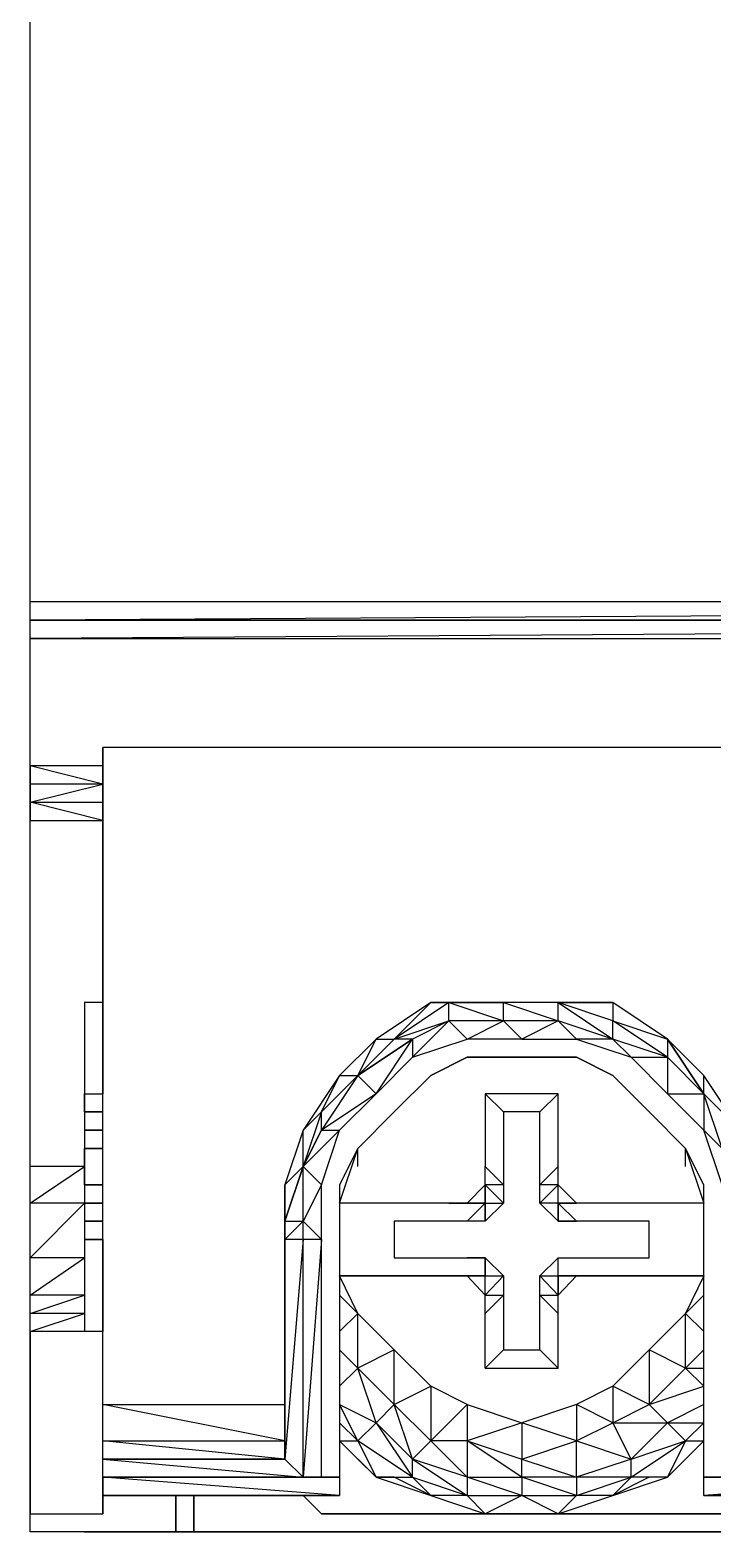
# Model space of a CAD drawing. Extents: x 0 to 75, y 0 to 130.
# Drawn here: x 0 to 17.2, y 0 to 37.83 of the extents above; entities that cross this region are included whole.
import ezdxf

# ---------------------------------------------------------------- set-up
doc = ezdxf.new("R2010")
doc.units = 0

# ---------------------------------------------------------------- blocks, each defined once
blk = doc.blocks.new('ezc100-1')
at = {"extrusion": (0, -2e-16, -1)}
for p, q in [((-23754.487, 27657.754), (-23754.487, 27740.903)), ((-23754.487, 27657.754), (-23754.487, 27740.903)), ((-23754.487, 27657.295), (-23754.487, 27657.754)), ((-23679.677, 27657.754), (-23754.487, 27657.295)), ((-23754.487, 27657.295), (-23754.487, 27657.754)), ((-23679.677, 27657.754), (-23754.487, 27657.754)), ((-23754.487, 27656.836), (-23754.487, 27657.295)), ((-23679.677, 27657.295), (-23754.487, 27656.836)), ((-23754.487, 27656.836), (-23754.487, 27657.295)), ((-23679.677, 27657.295), (-23754.487, 27657.295)), ((-23754.487, 27657.295), (-23679.677, 27657.295)), ((-23754.487, 27657.295), (-23679.677, 27657.295)), ((-23754.487, 27653.625), (-23754.487, 27656.836)), ((-23754.487, 27653.625), (-23754.487, 27656.836)), ((-23754.487, 27656.836), (-23679.677, 27656.836)), ((-23732.465, 27654.084), (-23752.652, 27654.084)), ((-23752.652, 27654.084), (-23752.652, 27653.625)), ((-23732.465, 27654.084), (-23752.652, 27654.084)), ((-23752.652, 27654.084), (-23752.652, 27653.625)), ((-23752.652, 27654.084), (-23752.652, 27645.825)), ((-23752.652, 27637.54), (-23752.652, 27654.084)), ((-23752.652, 27637.54), (-23752.652, 27654.084)), ((-23752.652, 27653.166), (-23754.487, 27653.625)), ((-23754.487, 27653.625), (-23754.487, 27653.166)), ((-23754.487, 27653.166), (-23754.487, 27653.625)), ((-23752.652, 27653.625), (-23754.487, 27653.625)), ((-23752.652, 27653.625), (-23752.652, 27653.166)), ((-23752.652, 27653.625), (-23752.652, 27653.166)), ((-23752.652, 27653.166), (-23754.487, 27653.166)), ((-23754.487, 27653.166), (-23754.487, 27652.707)), ((-23754.487, 27652.707), (-23752.652, 27653.166)), ((-23754.487, 27652.707), (-23754.487, 27653.166)), ((-23752.652, 27652.707), (-23752.652, 27653.166)), ((-23752.652, 27653.166), (-23752.652, 27652.707)), ((-23752.652, 27653.166), (-23752.652, 27653.166)), ((-23754.487, 27652.707), (-23754.487, 27652.248)), ((-23754.487, 27652.707), (-23752.652, 27652.707)), ((-23752.652, 27652.248), (-23754.487, 27652.707)), ((-23754.487, 27652.248), (-23754.487, 27652.707)), ((-23752.652, 27652.707), (-23752.652, 27652.248)), ((-23752.652, 27652.707), (-23752.652, 27652.248)), ((-23754.487, 27652.248), (-23752.652, 27652.248)), ((-23754.487, 27643.531), (-23754.487, 27652.248)), ((-23754.487, 27643.531), (-23754.487, 27652.248)), ((-23752.652, 27652.248), (-23752.652, 27647.661)), ((-23752.652, 27652.248), (-23752.652, 27647.661)), ((-23752.652, 27647.661), (-23753.111, 27647.661)), ((-23752.652, 27647.661), (-23753.111, 27647.661)), ((-23753.111, 27647.661), (-23753.111, 27643.531)), ((-23752.652, 27645.367), (-23752.652, 27647.661)), ((-23744.394, 27647.661), (-23745.77, 27646.743)), ((-23743.935, 27647.661), (-23745.312, 27646.743)), ((-23745.312, 27646.743), (-23744.394, 27647.661)), ((-23744.394, 27647.661), (-23743.935, 27647.661)), ((-23743.018, 27647.661), (-23744.394, 27647.661)), ((-23743.018, 27647.661), (-23743.935, 27647.661)), ((-23743.935, 27647.661), (-23742.559, 27647.661)), ((-23743.935, 27647.202), (-23743.935, 27647.661)), ((-23743.935, 27647.661), (-23742.559, 27647.202)), ((-23742.559, 27647.661), (-23743.018, 27647.661)), ((-23741.182, 27647.661), (-23743.018, 27647.661)), ((-23741.182, 27647.661), (-23742.559, 27647.661)), ((-23742.559, 27647.661), (-23741.182, 27647.202)), ((-23742.559, 27647.202), (-23742.559, 27647.661)), ((-23741.182, 27647.202), (-23741.182, 27647.661)), ((-23741.182, 27647.661), (-23739.806, 27646.743)), ((-23739.806, 27647.202), (-23741.182, 27647.661)), ((-23741.182, 27647.661), (-23739.806, 27647.661)), ((-23739.806, 27647.661), (-23741.182, 27647.661)), ((-23739.806, 27647.661), (-23739.806, 27647.202)), ((-23738.43, 27646.743), (-23739.806, 27647.661)), ((-23745.312, 27646.743), (-23743.935, 27647.202)), ((-23743.935, 27647.202), (-23744.853, 27646.743)), ((-23744.853, 27646.284), (-23743.935, 27647.202)), ((-23743.476, 27646.743), (-23743.935, 27647.202)), ((-23742.559, 27647.202), (-23743.935, 27647.202)), ((-23743.476, 27646.743), (-23742.559, 27647.202)), ((-23741.182, 27647.202), (-23742.559, 27647.202)), ((-23742.559, 27647.202), (-23742.1, 27646.743)), ((-23741.182, 27647.202), (-23742.1, 27646.743)), ((-23739.806, 27646.743), (-23741.182, 27647.202)), ((-23740.724, 27646.743), (-23741.182, 27647.202)), ((-23738.43, 27646.284), (-23739.806, 27647.202)), ((-23739.806, 27647.202), (-23738.43, 27646.743)), ((-23739.806, 27646.743), (-23739.806, 27647.202)), ((-23745.77, 27646.743), (-23746.688, 27645.825)), ((-23746.229, 27645.825), (-23745.77, 27646.743)), ((-23745.312, 27646.743), (-23746.229, 27645.825)), ((-23746.229, 27645.825), (-23744.853, 27646.743)), ((-23744.853, 27646.743), (-23746.229, 27645.825)), ((-23745.77, 27646.743), (-23745.312, 27646.743)), ((-23745.77, 27645.367), (-23744.853, 27646.743)), ((-23744.853, 27646.743), (-23745.312, 27646.743)), ((-23744.853, 27646.743), (-23744.853, 27646.284)), ((-23744.853, 27646.284), (-23743.476, 27646.743)), ((-23742.1, 27646.743), (-23743.476, 27646.743)), ((-23742.1, 27646.743), (-23740.724, 27646.743)), ((-23739.806, 27646.743), (-23740.724, 27646.743)), ((-23740.724, 27646.743), (-23739.347, 27646.284)), ((-23738.43, 27646.284), (-23739.806, 27646.743)), ((-23739.347, 27646.284), (-23739.806, 27646.743)), ((-23737.512, 27645.825), (-23738.43, 27646.743)), ((-23738.43, 27646.743), (-23737.512, 27645.367)), ((-23738.43, 27646.743), (-23738.43, 27646.284)), ((-23737.512, 27645.367), (-23738.43, 27646.743)), ((-23737.512, 27645.825), (-23738.43, 27646.743)), ((-23745.77, 27645.367), (-23744.853, 27646.284)), ((-23744.394, 27645.825), (-23743.476, 27646.284)), ((-23743.476, 27646.284), (-23744.394, 27645.825)), ((-23743.476, 27646.284), (-23744.394, 27645.825)), ((-23743.476, 27646.284), (-23742.1, 27646.284)), ((-23742.1, 27646.284), (-23743.476, 27646.284)), ((-23742.1, 27646.284), (-23743.476, 27646.284)), ((-23742.1, 27646.284), (-23740.724, 27646.284)), ((-23740.724, 27646.284), (-23742.1, 27646.284)), ((-23740.724, 27646.284), (-23742.1, 27646.284)), ((-23740.724, 27646.284), (-23739.806, 27645.825)), ((-23739.806, 27645.825), (-23740.724, 27646.284)), ((-23739.806, 27645.825), (-23740.724, 27646.284)), ((-23738.43, 27645.367), (-23739.347, 27646.284)), ((-23739.347, 27646.284), (-23738.43, 27646.284)), ((-23737.512, 27645.367), (-23738.43, 27646.284)), ((-23738.43, 27646.284), (-23738.43, 27645.367)), ((-23752.652, 27645.825), (-23752.652, 27645.367)), ((-23752.652, 27645.825), (-23752.652, 27645.367)), ((-23746.688, 27645.825), (-23747.606, 27644.449)), ((-23746.229, 27645.825), (-23747.147, 27644.908)), ((-23747.147, 27644.908), (-23746.688, 27645.825)), ((-23746.229, 27645.825), (-23747.147, 27644.449)), ((-23747.147, 27644.908), (-23746.229, 27645.825)), ((-23746.688, 27645.825), (-23746.229, 27645.825)), ((-23746.229, 27645.825), (-23745.77, 27645.367)), ((-23745.312, 27644.908), (-23744.394, 27645.825)), ((-23744.394, 27645.825), (-23745.312, 27644.908)), ((-23744.394, 27645.825), (-23745.312, 27644.908)), ((-23739.806, 27645.825), (-23738.889, 27644.908)), ((-23738.889, 27644.908), (-23739.806, 27645.825)), ((-23738.889, 27644.908), (-23739.806, 27645.825)), ((-23737.512, 27645.367), (-23737.512, 27645.825)), ((-23736.595, 27644.449), (-23737.512, 27645.825)), ((-23753.111, 27644.908), (-23753.111, 27645.367)), ((-23753.111, 27645.367), (-23752.652, 27645.367)), ((-23745.77, 27645.367), (-23747.147, 27644.449)), ((-23746.688, 27644.449), (-23745.77, 27645.367)), ((-23741.182, 27645.367), (-23743.018, 27645.367)), ((-23743.018, 27645.367), (-23743.018, 27643.531)), ((-23743.018, 27645.367), (-23742.559, 27644.908)), ((-23741.182, 27645.367), (-23741.641, 27644.908)), ((-23741.182, 27643.531), (-23741.182, 27645.367)), ((-23737.512, 27644.449), (-23738.43, 27645.367)), ((-23738.43, 27645.367), (-23737.512, 27645.367)), ((-23737.053, 27643.99), (-23737.512, 27645.367)), ((-23737.512, 27645.367), (-23736.595, 27644.449)), ((-23737.053, 27643.99), (-23737.512, 27645.367)), ((-23737.512, 27645.367), (-23737.512, 27644.449)), ((-23753.111, 27644.908), (-23753.111, 27644.449)), ((-23753.111, 27644.908), (-23752.652, 27644.908)), ((-23752.652, 27644.908), (-23753.111, 27644.908)), ((-23747.147, 27644.908), (-23747.606, 27643.531)), ((-23747.606, 27644.449), (-23747.147, 27644.908)), ((-23747.147, 27644.449), (-23747.147, 27644.908)), ((-23746.229, 27643.99), (-23745.312, 27644.908)), ((-23745.312, 27644.908), (-23746.229, 27643.99)), ((-23745.312, 27644.908), (-23746.229, 27643.99)), ((-23741.641, 27644.908), (-23742.559, 27644.908)), ((-23742.559, 27644.908), (-23742.559, 27643.073)), ((-23741.641, 27643.073), (-23741.641, 27644.908)), ((-23738.889, 27644.908), (-23737.971, 27643.99)), ((-23737.971, 27643.99), (-23738.889, 27644.908)), ((-23737.971, 27643.99), (-23738.889, 27644.908)), ((-23753.111, 27644.449), (-23752.652, 27644.449)), ((-23752.652, 27644.449), (-23753.111, 27644.449)), ((-23753.111, 27644.449), (-23753.111, 27643.99)), ((-23747.606, 27644.449), (-23748.064, 27643.073)), ((-23747.606, 27643.531), (-23747.147, 27644.449)), ((-23747.147, 27644.449), (-23747.606, 27643.531)), ((-23747.606, 27643.531), (-23747.606, 27644.449)), ((-23746.688, 27644.449), (-23747.606, 27643.531)), ((-23747.147, 27644.449), (-23746.688, 27644.449)), ((-23747.147, 27643.073), (-23746.688, 27644.449)), ((-23737.053, 27643.073), (-23737.512, 27644.449)), ((-23737.512, 27644.449), (-23737.053, 27643.99)), ((-23753.111, 27643.073), (-23753.111, 27643.99)), ((-23752.652, 27643.99), (-23753.111, 27643.99)), ((-23753.111, 27643.99), (-23752.652, 27643.99)), ((-23753.111, 27643.99), (-23752.652, 27643.99)), ((-23752.652, 27643.99), (-23752.652, 27643.99)), ((-23746.688, 27642.614), (-23746.229, 27643.99)), ((-23746.229, 27643.99), (-23746.688, 27643.073)), ((-23746.229, 27643.99), (-23746.688, 27643.073)), ((-23746.229, 27643.531), (-23746.229, 27643.99)), ((-23737.971, 27643.531), (-23737.971, 27643.99)), ((-23737.971, 27643.99), (-23737.512, 27642.614)), ((-23737.512, 27643.073), (-23737.971, 27643.99)), ((-23737.512, 27643.073), (-23737.971, 27643.99)), ((-23754.487, 27642.614), (-23753.111, 27643.531)), ((-23753.111, 27643.531), (-23754.487, 27643.531)), ((-23754.487, 27642.614), (-23754.487, 27643.531)), ((-23754.487, 27642.614), (-23754.487, 27643.531)), ((-23753.111, 27643.531), (-23753.111, 27642.614)), ((-23748.064, 27643.073), (-23747.606, 27643.531)), ((-23748.064, 27642.155), (-23747.606, 27643.531)), ((-23747.606, 27643.531), (-23748.064, 27642.155)), ((-23747.606, 27643.531), (-23747.147, 27643.073)), ((-23747.606, 27642.155), (-23747.606, 27643.531)), ((-23743.018, 27643.531), (-23742.559, 27643.073)), ((-23743.018, 27643.073), (-23743.018, 27643.531)), ((-23741.641, 27643.073), (-23741.182, 27643.531)), ((-23741.182, 27643.073), (-23741.182, 27643.531)), ((-23753.111, 27643.073), (-23753.111, 27642.614)), ((-23753.111, 27643.073), (-23752.652, 27643.073)), ((-23752.652, 27643.073), (-23753.111, 27643.073)), ((-23748.064, 27642.155), (-23748.064, 27643.073)), ((-23748.064, 27643.073), (-23748.064, 27641.696)), ((-23747.147, 27643.073), (-23747.606, 27642.155)), ((-23747.147, 27641.696), (-23747.147, 27643.073)), ((-23746.688, 27643.073), (-23746.688, 27641.696)), ((-23746.688, 27643.073), (-23746.688, 27641.696)), ((-23743.018, 27643.073), (-23743.476, 27642.614)), ((-23743.018, 27642.614), (-23743.018, 27643.073)), ((-23742.559, 27642.614), (-23743.018, 27643.073)), ((-23743.018, 27643.073), (-23743.018, 27642.614)), ((-23742.559, 27643.073), (-23743.018, 27643.073)), ((-23742.559, 27643.073), (-23742.559, 27642.614)), ((-23741.641, 27642.614), (-23741.182, 27643.073)), ((-23741.182, 27643.073), (-23741.641, 27643.073)), ((-23741.641, 27642.614), (-23741.641, 27643.073)), ((-23741.182, 27642.614), (-23741.182, 27643.073)), ((-23740.724, 27642.614), (-23741.182, 27643.073)), ((-23737.512, 27641.696), (-23737.512, 27643.073)), ((-23737.512, 27641.696), (-23737.512, 27643.073)), ((-23754.487, 27641.237), (-23753.111, 27642.614)), ((-23753.111, 27642.614), (-23754.487, 27642.614)), ((-23754.487, 27641.237), (-23754.487, 27642.614)), ((-23754.487, 27641.237), (-23754.487, 27642.614)), ((-23753.111, 27642.614), (-23752.652, 27642.614)), ((-23752.652, 27642.614), (-23753.111, 27642.614)), ((-23753.111, 27642.614), (-23753.111, 27642.155)), ((-23753.111, 27642.614), (-23753.111, 27641.237)), ((-23743.935, 27642.614), (-23746.688, 27642.614)), ((-23743.935, 27642.614), (-23746.688, 27642.614)), ((-23743.935, 27642.614), (-23743.476, 27642.614)), ((-23743.476, 27642.614), (-23743.935, 27642.614)), ((-23743.476, 27642.614), (-23743.935, 27642.614)), ((-23743.476, 27642.614), (-23743.018, 27642.614)), ((-23743.018, 27642.614), (-23743.476, 27642.614)), ((-23743.018, 27642.614), (-23743.476, 27642.614)), ((-23743.476, 27642.155), (-23743.018, 27642.614)), ((-23743.018, 27642.614), (-23743.018, 27642.155)), ((-23743.018, 27642.155), (-23743.018, 27642.614)), ((-23743.018, 27642.614), (-23742.559, 27642.614)), ((-23742.559, 27642.614), (-23743.018, 27642.155)), ((-23741.182, 27642.614), (-23741.641, 27642.614)), ((-23741.182, 27642.155), (-23741.641, 27642.614)), ((-23740.724, 27642.614), (-23741.182, 27642.614)), ((-23741.182, 27642.614), (-23741.182, 27642.155)), ((-23741.182, 27642.155), (-23741.182, 27642.614)), ((-23740.724, 27642.614), (-23741.182, 27642.614)), ((-23741.182, 27642.614), (-23740.724, 27642.614)), ((-23740.724, 27642.155), (-23741.182, 27642.614)), ((-23740.724, 27642.614), (-23741.182, 27642.614)), ((-23740.265, 27642.614), (-23740.724, 27642.614)), ((-23740.724, 27642.614), (-23740.724, 27642.614)), ((-23740.265, 27642.614), (-23740.724, 27642.614)), ((-23740.265, 27642.614), (-23740.724, 27642.614)), ((-23737.512, 27642.614), (-23740.265, 27642.614)), ((-23737.512, 27642.614), (-23740.265, 27642.614)), ((-23753.111, 27642.155), (-23752.652, 27642.155)), ((-23752.652, 27642.155), (-23753.111, 27642.155)), ((-23753.111, 27642.155), (-23753.111, 27641.696)), ((-23748.064, 27641.696), (-23748.064, 27642.155)), ((-23748.064, 27642.155), (-23747.606, 27642.155)), ((-23747.606, 27642.155), (-23748.064, 27641.696)), ((-23748.064, 27641.696), (-23748.064, 27642.155)), ((-23747.606, 27642.155), (-23747.147, 27641.696)), ((-23747.606, 27641.696), (-23747.606, 27642.155)), ((-23743.476, 27642.155), (-23745.312, 27642.155)), ((-23745.312, 27642.155), (-23745.312, 27641.237)), ((-23743.476, 27642.155), (-23745.312, 27642.155)), ((-23745.312, 27642.155), (-23745.312, 27641.237)), ((-23743.018, 27642.155), (-23743.476, 27642.155)), ((-23743.018, 27642.155), (-23743.476, 27642.155)), ((-23741.182, 27642.155), (-23740.724, 27642.155)), ((-23740.724, 27642.155), (-23741.182, 27642.155)), ((-23738.889, 27642.155), (-23740.724, 27642.155)), ((-23738.889, 27642.155), (-23740.724, 27642.155)), ((-23738.889, 27641.237), (-23738.889, 27642.155)), ((-23738.889, 27641.237), (-23738.889, 27642.155)), ((-23752.652, 27641.696), (-23753.111, 27641.696)), ((-23753.111, 27641.696), (-23752.652, 27641.696)), ((-23752.652, 27641.696), (-23752.652, 27641.696)), ((-23752.652, 27641.696), (-23752.652, 27641.237)), ((-23752.652, 27634.787), (-23752.652, 27641.696)), ((-23748.064, 27636.623), (-23748.064, 27641.696)), ((-23748.064, 27641.696), (-23748.064, 27637.54)), ((-23748.064, 27636.164), (-23748.064, 27641.696)), ((-23748.064, 27641.696), (-23748.064, 27636.623)), ((-23747.606, 27641.696), (-23748.064, 27636.164)), ((-23747.606, 27641.696), (-23748.064, 27641.696)), ((-23747.606, 27635.705), (-23747.606, 27641.696)), ((-23747.147, 27641.696), (-23747.606, 27635.705)), ((-23747.606, 27635.705), (-23747.606, 27641.696)), ((-23747.147, 27641.696), (-23747.606, 27641.696)), ((-23747.147, 27635.705), (-23747.147, 27641.696)), ((-23746.688, 27641.696), (-23746.688, 27635.705)), ((-23746.688, 27641.696), (-23746.688, 27635.705)), ((-23737.512, 27635.705), (-23737.512, 27641.696)), ((-23737.512, 27635.705), (-23737.512, 27641.696)), ((-23754.487, 27640.293), (-23753.111, 27641.237)), ((-23753.111, 27641.237), (-23754.487, 27641.237)), ((-23754.487, 27640.293), (-23754.487, 27641.237)), ((-23754.487, 27640.293), (-23754.487, 27641.237)), ((-23753.111, 27641.237), (-23753.111, 27640.293)), ((-23752.652, 27641.237), (-23752.652, 27640.293)), ((-23745.312, 27641.237), (-23743.476, 27641.237)), ((-23745.312, 27641.237), (-23743.476, 27641.237)), ((-23743.476, 27641.237), (-23743.018, 27641.237)), ((-23743.476, 27641.237), (-23743.018, 27641.237)), ((-23743.018, 27641.237), (-23743.476, 27641.237)), ((-23743.476, 27641.237), (-23743.476, 27641.237)), ((-23743.018, 27641.237), (-23742.559, 27640.779)), ((-23743.018, 27640.779), (-23743.018, 27641.237)), ((-23743.018, 27641.237), (-23743.018, 27640.779)), ((-23741.641, 27640.779), (-23741.182, 27641.237)), ((-23741.182, 27640.779), (-23741.182, 27641.237)), ((-23741.182, 27641.237), (-23740.724, 27641.237)), ((-23741.182, 27640.779), (-23741.182, 27641.237)), ((-23741.182, 27641.237), (-23740.724, 27641.237)), ((-23741.182, 27641.237), (-23740.724, 27641.237)), ((-23740.724, 27641.237), (-23738.889, 27641.237)), ((-23740.724, 27641.237), (-23738.889, 27641.237)), ((-23743.935, 27640.779), (-23746.688, 27640.779)), ((-23746.229, 27639.834), (-23746.688, 27640.779)), ((-23746.688, 27640.779), (-23743.935, 27640.779)), ((-23743.935, 27640.779), (-23743.476, 27640.779)), ((-23743.476, 27640.779), (-23743.935, 27640.779)), ((-23743.935, 27640.779), (-23743.476, 27640.779)), ((-23743.476, 27640.779), (-23743.018, 27640.779)), ((-23743.018, 27640.779), (-23743.476, 27640.779)), ((-23743.476, 27640.779), (-23743.018, 27640.779)), ((-23743.018, 27640.779), (-23743.476, 27640.779)), ((-23743.476, 27640.779), (-23743.018, 27640.293)), ((-23742.559, 27640.779), (-23743.018, 27640.293)), ((-23743.018, 27640.293), (-23743.018, 27640.779)), ((-23743.018, 27640.779), (-23742.559, 27640.779)), ((-23742.559, 27640.779), (-23742.559, 27640.293)), ((-23741.641, 27640.293), (-23741.641, 27640.779)), ((-23741.641, 27640.779), (-23741.182, 27640.779)), ((-23741.182, 27640.293), (-23741.641, 27640.779)), ((-23740.724, 27640.779), (-23741.182, 27640.779)), ((-23741.182, 27640.779), (-23740.724, 27640.779)), ((-23740.724, 27640.779), (-23741.182, 27640.779)), ((-23741.182, 27640.779), (-23741.182, 27640.293)), ((-23741.182, 27640.293), (-23741.182, 27640.779)), ((-23741.182, 27640.293), (-23740.724, 27640.779)), ((-23740.265, 27640.779), (-23740.724, 27640.779)), ((-23740.724, 27640.779), (-23740.265, 27640.779)), ((-23740.724, 27640.779), (-23740.265, 27640.779)), ((-23737.512, 27640.779), (-23740.265, 27640.779)), ((-23740.265, 27640.779), (-23737.512, 27640.779)), ((-23737.512, 27640.779), (-23737.971, 27639.834)), ((-23754.487, 27639.834), (-23753.111, 27640.293)), ((-23753.111, 27640.293), (-23754.487, 27640.293)), ((-23754.487, 27639.834), (-23754.487, 27640.293)), ((-23754.487, 27639.834), (-23754.487, 27640.293)), ((-23753.111, 27640.293), (-23753.111, 27639.834)), ((-23752.652, 27640.293), (-23752.652, 27639.834)), ((-23746.229, 27639.834), (-23746.688, 27640.293)), ((-23743.018, 27640.293), (-23742.559, 27640.293)), ((-23742.559, 27640.293), (-23743.018, 27639.834)), ((-23743.018, 27639.834), (-23743.018, 27640.293)), ((-23742.559, 27640.293), (-23742.559, 27638.916)), ((-23741.641, 27638.916), (-23741.641, 27640.293)), ((-23741.182, 27639.834), (-23741.641, 27640.293)), ((-23741.641, 27640.293), (-23741.182, 27640.293)), ((-23741.182, 27639.834), (-23741.182, 27640.293)), ((-23737.971, 27639.834), (-23737.512, 27640.293)), ((-23753.111, 27639.834), (-23754.487, 27639.834)), ((-23754.487, 27639.375), (-23754.487, 27639.834)), ((-23754.487, 27639.375), (-23753.111, 27639.834)), ((-23754.487, 27639.375), (-23754.487, 27639.834)), ((-23753.111, 27639.834), (-23753.111, 27639.375)), ((-23752.652, 27639.834), (-23752.652, 27639.375)), ((-23746.229, 27639.834), (-23746.688, 27639.375)), ((-23745.312, 27638.916), (-23746.229, 27639.834)), ((-23746.229, 27638.458), (-23746.229, 27639.834)), ((-23743.018, 27638.458), (-23743.018, 27639.834)), ((-23741.182, 27638.458), (-23741.182, 27639.834)), ((-23737.971, 27639.834), (-23738.889, 27638.916)), ((-23737.971, 27638.458), (-23737.971, 27639.834)), ((-23737.512, 27639.375), (-23737.971, 27639.834)), ((-23753.111, 27639.375), (-23754.487, 27639.375)), ((-23753.111, 27639.375), (-23754.487, 27639.375)), ((-23754.487, 27634.787), (-23754.487, 27639.375)), ((-23754.487, 27639.375), (-23754.487, 27634.787)), ((-23752.652, 27639.375), (-23753.111, 27639.375)), ((-23752.652, 27639.375), (-23753.111, 27639.375)), ((-23746.229, 27638.458), (-23746.688, 27638.916)), ((-23745.312, 27638.916), (-23746.229, 27638.458)), ((-23744.394, 27637.999), (-23745.312, 27638.916)), ((-23745.312, 27637.54), (-23745.312, 27638.916)), ((-23742.559, 27638.916), (-23743.018, 27638.458)), ((-23742.559, 27638.916), (-23741.641, 27638.916)), ((-23741.182, 27638.458), (-23741.641, 27638.916)), ((-23738.889, 27638.916), (-23739.806, 27637.999)), ((-23737.971, 27638.458), (-23738.889, 27638.916)), ((-23738.889, 27638.916), (-23738.889, 27637.54)), ((-23737.512, 27638.916), (-23737.971, 27638.458)), ((-23746.688, 27637.999), (-23746.229, 27638.458)), ((-23745.77, 27637.081), (-23746.229, 27638.458)), ((-23746.229, 27638.458), (-23745.312, 27637.54)), ((-23743.018, 27638.458), (-23741.182, 27638.458)), ((-23738.889, 27637.54), (-23737.971, 27638.458)), ((-23737.512, 27637.999), (-23737.971, 27638.458)), ((-23737.971, 27638.458), (-23737.512, 27638.458)), ((-23745.312, 27637.54), (-23744.394, 27637.999)), ((-23743.476, 27637.54), (-23744.394, 27637.999)), ((-23744.394, 27637.999), (-23744.394, 27636.623)), ((-23739.806, 27637.999), (-23740.724, 27637.54)), ((-23738.889, 27637.54), (-23739.806, 27637.999)), ((-23739.806, 27637.999), (-23739.806, 27637.081)), ((-23738.889, 27637.54), (-23737.512, 27637.999)), ((-23752.652, 27636.623), (-23752.652, 27637.54)), ((-23752.652, 27636.623), (-23752.652, 27637.54)), ((-23748.064, 27636.623), (-23752.652, 27637.54)), ((-23752.652, 27637.54), (-23748.064, 27637.54)), ((-23748.064, 27637.54), (-23748.064, 27636.623)), ((-23746.229, 27636.623), (-23746.688, 27637.54)), ((-23746.688, 27637.54), (-23745.77, 27637.081)), ((-23745.312, 27637.54), (-23745.77, 27637.081)), ((-23744.853, 27636.164), (-23745.312, 27637.54)), ((-23744.394, 27636.623), (-23745.312, 27637.54)), ((-23744.394, 27636.623), (-23743.476, 27637.54)), ((-23743.476, 27637.54), (-23743.476, 27636.623)), ((-23743.476, 27637.54), (-23742.1, 27637.081)), ((-23740.724, 27637.54), (-23742.1, 27637.081)), ((-23739.806, 27637.081), (-23740.724, 27637.54)), ((-23740.724, 27637.54), (-23740.724, 27636.623)), ((-23739.806, 27637.081), (-23738.889, 27637.54)), ((-23738.43, 27637.081), (-23738.889, 27637.54)), ((-23737.512, 27637.54), (-23738.43, 27637.081)), ((-23746.688, 27637.081), (-23746.229, 27636.623)), ((-23746.229, 27636.623), (-23745.77, 27637.081)), ((-23745.77, 27637.081), (-23744.853, 27636.164)), ((-23745.77, 27637.081), (-23744.853, 27635.705)), ((-23742.1, 27637.081), (-23743.476, 27636.623)), ((-23740.724, 27636.623), (-23742.1, 27637.081)), ((-23742.1, 27637.081), (-23742.1, 27636.164)), ((-23740.724, 27636.623), (-23739.806, 27637.081)), ((-23739.347, 27636.164), (-23739.806, 27637.081)), ((-23739.806, 27637.081), (-23738.43, 27637.081)), ((-23738.43, 27637.081), (-23739.347, 27636.164)), ((-23737.971, 27636.623), (-23738.43, 27637.081)), ((-23738.43, 27637.081), (-23737.512, 27637.081)), ((-23737.512, 27637.081), (-23737.971, 27636.623)), ((-23752.652, 27636.164), (-23752.652, 27636.623)), ((-23752.652, 27636.164), (-23752.652, 27636.623)), ((-23748.064, 27636.164), (-23752.652, 27636.623)), ((-23752.652, 27636.623), (-23748.064, 27636.623)), ((-23748.064, 27636.623), (-23748.064, 27636.164)), ((-23746.688, 27636.623), (-23746.229, 27636.623)), ((-23746.229, 27636.164), (-23746.688, 27636.623)), ((-23746.688, 27636.623), (-23745.77, 27635.705)), ((-23746.229, 27636.623), (-23745.77, 27635.705)), ((-23744.853, 27635.705), (-23746.229, 27636.623)), ((-23744.853, 27636.164), (-23744.394, 27636.623)), ((-23744.394, 27636.623), (-23743.476, 27635.705)), ((-23743.476, 27636.623), (-23744.394, 27636.623)), ((-23742.1, 27635.705), (-23743.476, 27636.623)), ((-23743.476, 27636.623), (-23742.1, 27636.164)), ((-23743.476, 27636.623), (-23743.476, 27635.705)), ((-23742.1, 27636.164), (-23740.724, 27636.623)), ((-23740.724, 27635.705), (-23740.724, 27636.623)), ((-23740.724, 27636.623), (-23739.347, 27636.164)), ((-23739.347, 27636.164), (-23737.971, 27636.623)), ((-23739.347, 27635.705), (-23737.971, 27636.623)), ((-23737.971, 27636.623), (-23738.43, 27635.705)), ((-23738.43, 27635.705), (-23737.512, 27636.623)), ((-23737.971, 27636.623), (-23737.512, 27636.623)), ((-23737.512, 27636.623), (-23737.971, 27636.164)), ((-23737.512, 27636.623), (-23737.512, 27636.623)), ((-23752.652, 27635.705), (-23752.652, 27636.164)), ((-23752.652, 27635.705), (-23752.652, 27636.164)), ((-23752.652, 27636.164), (-23748.064, 27636.164)), ((-23748.064, 27636.164), (-23752.652, 27636.164)), ((-23752.652, 27636.164), (-23747.606, 27635.705)), ((-23748.064, 27636.164), (-23748.064, 27636.164)), ((-23748.064, 27636.164), (-23747.606, 27635.705)), ((-23745.77, 27635.705), (-23746.229, 27636.164)), ((-23744.853, 27635.705), (-23744.853, 27636.164)), ((-23744.853, 27636.164), (-23743.476, 27635.246)), ((-23743.476, 27635.705), (-23744.853, 27636.164)), ((-23742.1, 27635.705), (-23742.1, 27636.164)), ((-23742.1, 27636.164), (-23740.724, 27635.705)), ((-23739.347, 27636.164), (-23740.724, 27635.705)), ((-23739.347, 27635.705), (-23739.347, 27636.164)), ((-23737.971, 27636.164), (-23738.43, 27635.705)), ((-23752.652, 27635.705), (-23752.652, 27635.246)), ((-23752.652, 27635.246), (-23752.652, 27635.705)), ((-23747.606, 27635.705), (-23752.652, 27635.705)), ((-23752.652, 27635.705), (-23746.688, 27635.705)), ((-23746.688, 27635.246), (-23752.652, 27635.705)), ((-23746.688, 27635.705), (-23752.652, 27635.705)), ((-23752.652, 27635.705), (-23747.147, 27635.705)), ((-23747.606, 27635.705), (-23752.652, 27635.705)), ((-23747.606, 27635.705), (-23747.606, 27635.705)), ((-23747.147, 27635.705), (-23747.606, 27635.705)), ((-23746.688, 27635.705), (-23747.147, 27635.705)), ((-23746.688, 27635.705), (-23746.688, 27635.246)), ((-23746.688, 27635.705), (-23746.688, 27635.246)), ((-23745.77, 27635.705), (-23744.853, 27635.705)), ((-23745.77, 27635.705), (-23745.77, 27635.705)), ((-23745.312, 27635.705), (-23745.77, 27635.705)), ((-23745.77, 27635.705), (-23744.394, 27635.246)), ((-23744.394, 27635.246), (-23745.312, 27635.705)), ((-23744.394, 27635.246), (-23744.853, 27635.705)), ((-23744.853, 27635.705), (-23743.476, 27635.246)), ((-23742.1, 27635.246), (-23743.476, 27635.705)), ((-23743.476, 27635.705), (-23742.1, 27635.705)), ((-23743.476, 27635.705), (-23743.476, 27635.246)), ((-23740.724, 27635.246), (-23742.1, 27635.705)), ((-23742.1, 27635.705), (-23742.1, 27635.246)), ((-23740.724, 27635.705), (-23742.1, 27635.705)), ((-23739.347, 27635.705), (-23740.724, 27635.705)), ((-23740.724, 27635.705), (-23740.724, 27635.246)), ((-23740.724, 27635.246), (-23739.347, 27635.705)), ((-23739.347, 27635.705), (-23739.806, 27635.246)), ((-23738.889, 27635.705), (-23739.806, 27635.246)), ((-23739.806, 27635.246), (-23738.43, 27635.705)), ((-23738.43, 27635.705), (-23739.347, 27635.705)), ((-23738.43, 27635.705), (-23738.889, 27635.705)), ((-23738.43, 27635.705), (-23738.43, 27635.705)), ((-23737.512, 27635.246), (-23737.512, 27635.705)), ((-23731.089, 27635.705), (-23737.512, 27635.246)), ((-23737.512, 27635.246), (-23737.512, 27635.705)), ((-23737.512, 27635.705), (-23731.089, 27635.705)), ((-23731.089, 27635.705), (-23737.512, 27635.705)), ((-23731.089, 27635.705), (-23737.512, 27635.705)), ((-23737.512, 27635.705), (-23737.053, 27635.705)), ((-23752.652, 27634.787), (-23752.652, 27635.246)), ((-23752.652, 27635.246), (-23752.652, 27634.787)), ((-23746.688, 27635.246), (-23752.652, 27635.246)), ((-23752.652, 27635.246), (-23746.688, 27635.246)), ((-23750.817, 27635.246), (-23750.817, 27634.329)), ((-23750.358, 27635.246), (-23750.817, 27635.246)), ((-23750.817, 27635.246), (-23750.817, 27634.329)), ((-23750.817, 27634.329), (-23750.817, 27635.246)), ((-23750.817, 27635.246), (-23750.817, 27634.329)), ((-23749.9, 27635.246), (-23750.358, 27635.246)), ((-23750.358, 27634.329), (-23750.358, 27635.246)), ((-23750.358, 27635.246), (-23750.358, 27634.329)), ((-23750.358, 27634.329), (-23750.358, 27635.246)), ((-23750.358, 27635.246), (-23750.358, 27634.329)), ((-23750.358, 27634.329), (-23750.358, 27635.246)), ((-23750.358, 27635.246), (-23750.358, 27634.329)), ((-23750.358, 27635.246), (-23750.358, 27634.329)), ((-23750.358, 27634.329), (-23750.358, 27635.246)), ((-23746.688, 27635.246), (-23749.9, 27635.246)), ((-23747.606, 27635.246), (-23747.147, 27634.787)), ((-23747.147, 27634.787), (-23747.606, 27635.246)), ((-23746.688, 27635.246), (-23746.688, 27635.246)), ((-23743.476, 27635.246), (-23744.394, 27635.246)), ((-23744.394, 27635.246), (-23744.394, 27635.246)), ((-23743.476, 27635.246), (-23744.394, 27635.246)), ((-23744.394, 27635.246), (-23743.018, 27634.787)), ((-23743.018, 27634.787), (-23743.476, 27635.246)), ((-23743.476, 27635.246), (-23742.1, 27635.246)), ((-23743.018, 27634.787), (-23743.476, 27635.246)), ((-23742.1, 27635.246), (-23743.018, 27634.787)), ((-23741.182, 27634.787), (-23742.1, 27635.246)), ((-23742.1, 27635.246), (-23740.724, 27635.246)), ((-23740.724, 27635.246), (-23741.182, 27634.787)), ((-23740.724, 27635.246), (-23741.182, 27634.787)), ((-23741.182, 27634.787), (-23739.806, 27635.246)), ((-23739.806, 27635.246), (-23740.724, 27635.246)), ((-23739.806, 27635.246), (-23740.724, 27635.246)), ((-23739.806, 27635.246), (-23739.806, 27635.246)), ((-23737.512, 27635.246), (-23735.218, 27635.246)), ((-23731.089, 27635.246), (-23737.512, 27635.246)), ((-23731.089, 27635.246), (-23737.512, 27635.246)), ((-23737.512, 27635.246), (-23731.089, 27635.246)), ((-23754.487, 27634.329), (-23754.487, 27634.787)), ((-23754.487, 27634.329), (-23754.487, 27634.787)), ((-23754.487, 27634.787), (-23752.652, 27634.787)), ((-23747.147, 27634.787), (-23743.018, 27634.787)), ((-23743.018, 27634.787), (-23747.147, 27634.787)), ((-23743.018, 27634.787), (-23743.018, 27634.787)), ((-23742.1, 27634.787), (-23743.018, 27634.787)), ((-23743.018, 27634.787), (-23741.182, 27634.787)), ((-23741.182, 27634.787), (-23742.1, 27634.787)), ((-23741.182, 27634.787), (-23741.182, 27634.787)), ((-23741.182, 27634.787), (-23737.053, 27634.787)), ((-23737.053, 27634.787), (-23741.182, 27634.787)), ((-23750.817, 27634.329), (-23754.487, 27634.329)), ((-23750.817, 27634.329), (-23753.111, 27634.329)), ((-23753.111, 27634.329), (-23750.817, 27634.329)), ((-23750.358, 27634.329), (-23750.817, 27634.329)), ((-23750.817, 27634.329), (-23750.358, 27634.329)), ((-23750.358, 27634.329), (-23733.842, 27634.329)), ((-23733.842, 27634.329), (-23750.358, 27634.329))]:
    blk.add_line(p, q, dxfattribs=at)

msp = doc.modelspace()

# ---------------------------------------------------------------- block references
msp.add_blockref('ezc100-1', (23754.487, -27634.329))

doc.saveas('drawing.dxf')
